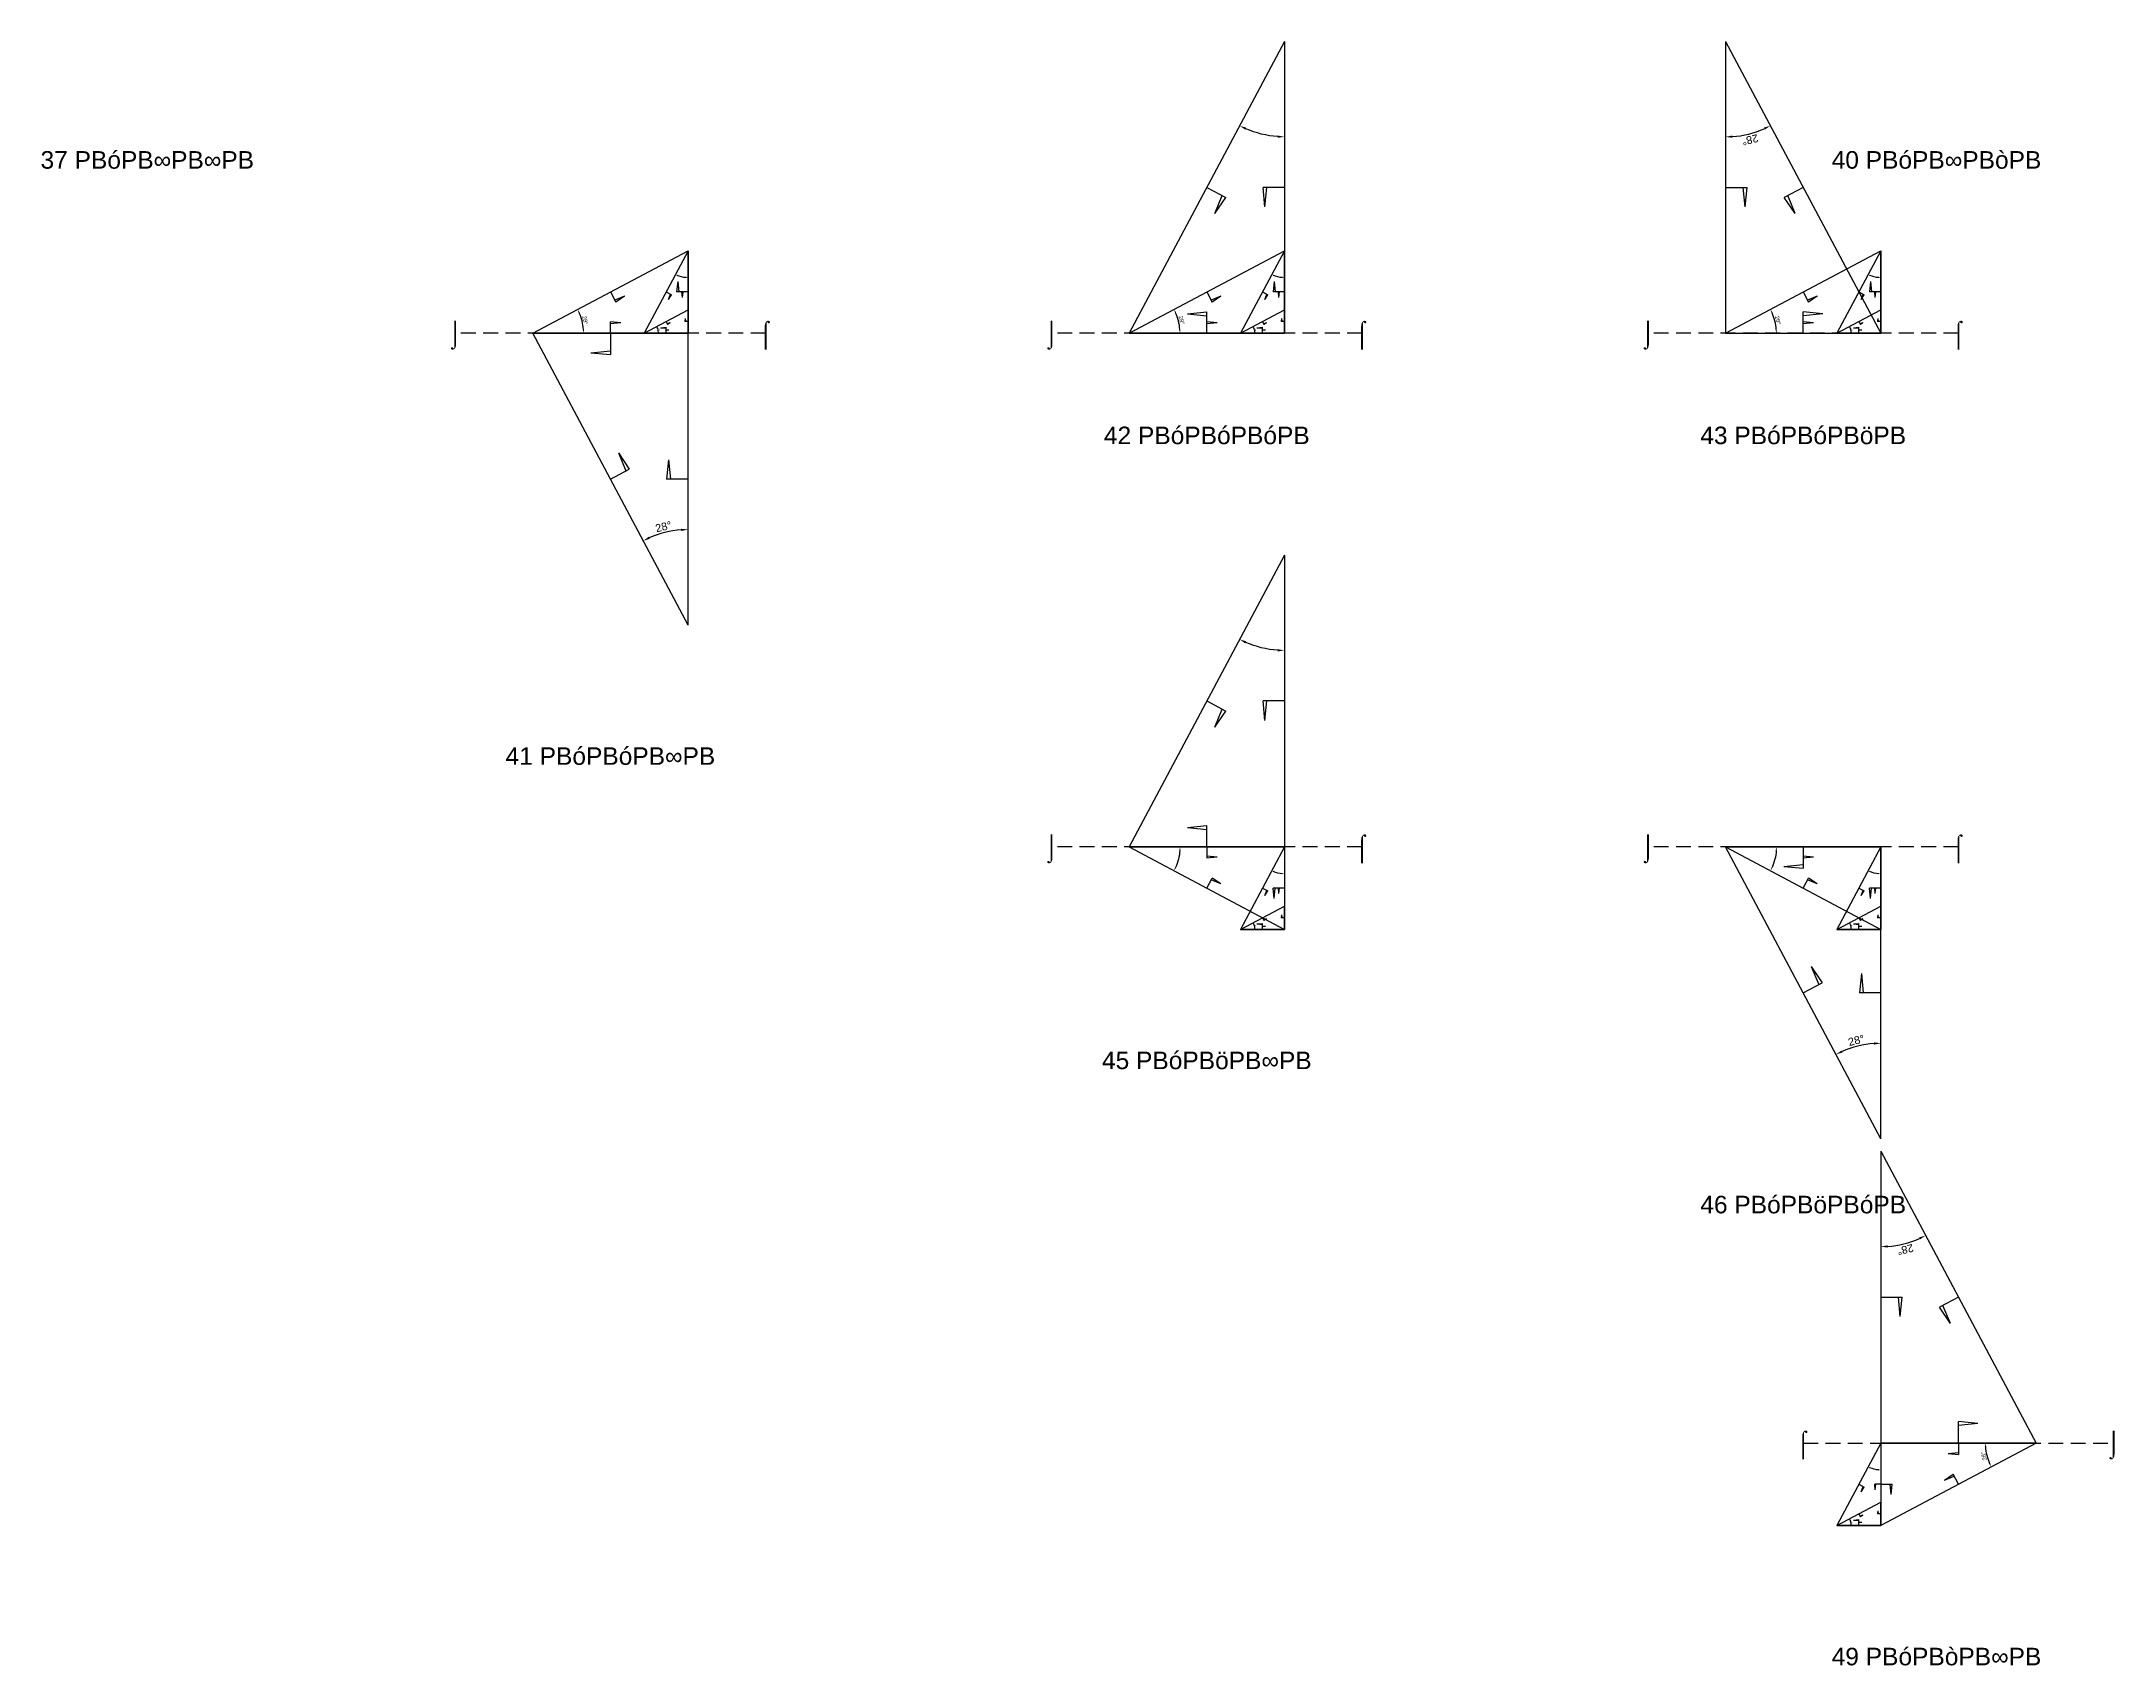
# Model space of a CAD drawing. Header units: millimetres. Extents: x 119083 to 3119777, y -5668141 to 24518.
# Drawn here: x 332627 to 1041248, y -3497006 to -2941611 of the extents above; entities that cross this region are included whole.
import ezdxf
from ezdxf.enums import TextEntityAlignment as Align

# ---------------------------------------------------------------- set-up
doc = ezdxf.new("R2010")
doc.units = ezdxf.units.MM
doc.header["$PDMODE"] = 35
doc.linetypes.add('DASHED', pattern=[19.05, 12.7, -6.35])
for name, color, linetype in [('BASE', 170, 'Continuous'), ('HYPOTENUSE', 20, 'Continuous'), ('PERPENDICULAR', 90, 'Continuous')]:
    doc.layers.add(name, color=color, linetype=linetype)
doc.styles.add('Arial', font='arial_0.ttf')
doc.dimstyles.new('ISO-25', dxfattribs={"dimtxt": 250, "dimasz": 100, "dimexe": 1.25, "dimexo": 0.625, "dimgap": 100, "dimtad": 1, "dimdec": 0, "dimtxsty": 'Arial', "dimcen": 2.5, "dimadec": 0, "dimazin": 0, "dimtfac": 1, "dimtdec": 0, "dimtmove": 0, "dimatfit": 3, "dimfxl": 1, "dimarcsym": 0})

# ---------------------------------------------------------------- blocks, each defined once
blk = doc.blocks.new('*D9')
at = {"color": 0, "lineweight": -2, "ltscale": 100, "transparency": 16777216}
blk.add_arc((0, 0), 4906, 4.08845, 23.91155, dxfattribs=at)
at = {"color": 0, "ltscale": 100, "transparency": 16777216}
for points in [[(4432, 1963), (4537, 2014), (4332, 2303)], [(4952, 352), (4835, 348), (4906, 0)]]:
    blk.add_solid(points, dxfattribs=at)
at = {"layer": 'Defpoints', "color": 0, "ltscale": 100, "transparency": 16777216}
for p in [(15000, 7976), (0, 0), (0, 0), (4841, 796), (15000, 0)]:
    blk.add_point(p, dxfattribs=at)
at = {"color": 0, "ltscale": 100, "transparency": 16777216, "insert": (5055, 1260), "char_height": 400, "attachment_point": 5, "rotation": 284, "style": 'Arial'}
blk.add_mtext('28°', dxfattribs=at)
blk = doc.blocks.new('SanjoyNathGeometrifyingTrigonometryFundamentalLockedSet')
at = {"color": 114, "linetype": 'DASHED', "ltscale": 100, "true_color": 0x139b48}
for p, q in [((14000, 4987.8), (13900, 3987.8)), ((14000, 4987.8), (14100, 3987.8)), ((15000, 3987.8), (13900, 3987.8))]:
    blk.add_line(p, q, dxfattribs=at)
at = {"color": 242, "linetype": 'DASHED', "ltscale": 100, "true_color": 0xcd2027}
for p, q in [((7500, 3987.8), (8016.4, 3016.6)), ((8852.4, 3574.3), (7922.5, 3193.2)), ((8852.4, 3574.3), (8016.4, 3016.6))]:
    blk.add_line(p, q, dxfattribs=at)
at = {"color": 159, "linetype": 'DASHED', "ltscale": 100, "true_color": 0x22346e}
for p, q in [((7500, 0), (7500, 1100)), ((8500, 1000), (7500, 1100)), ((8500, 1000), (7500, 900))]:
    blk.add_line(p, q, dxfattribs=at)
at = {"layer": 'BASE'}
blk.add_line((0, 0), (15000, 0), dxfattribs=at)
at = {"layer": 'HYPOTENUSE'}
blk.add_line((0, 0), (15000, 7975.6), dxfattribs=at)
at = {"layer": 'PERPENDICULAR'}
blk.add_line((15000, 0), (15000, 7975.6), dxfattribs=at)
at = {"color": 4, "ltscale": 100}
dim = blk.add_angular_dim_2l(base=(4841, 795.6), line1=((0, 0), (15000, 0)), line2=((0, 0), (15000, 7975.6)), dimstyle='ISO-25', override={"dimtxt": 400, "dimasz": 350, "dimgap": 100}, dxfattribs=at)
dim.commit()
dim.dimension.update_dxf_attribs({"geometry": '*D9', "text_midpoint": (5055.4, 1260.5)})

msp = doc.modelspace()

# ---------------------------------------------------------------- linework, layer by layer
at = {"linetype": 'DASHED', "ltscale": 400}
for p, q in [((580161, -3041397), (474047, -3041397)), ((784024, -3041397), (677910, -3041397)), ((987887, -3041397), (881773, -3041397)), ((784024, -3217049), (677910, -3217049)), ((987887, -3217049), (881773, -3217049)), ((934830, -3420911), (1040944, -3420911))]:
    msp.add_line(p, q, dxfattribs=at)

# ---------------------------------------------------------------- block references
at = {"linetype": 'DASHED', "ltscale": 100}
for p, xscale, yscale, zscale, rotation in [((757496, -2941611), -6.652377834264326, 6.652377834264326, 6.652377834264326, 90), ((908301, -2941611), 6.652377834264326, 6.652377834264326, 6.652377834264326, 270), ((553633, -3013186), -1.880726465346331, 1.880726465346331, 1.880726465346331, 90), ((757496, -3013186), -1.880726465346331, 1.880726465346331, 1.880726465346331, 90), ((961358, -3013186), -1.880726465346331, 1.880726465346331, 1.880726465346331, 90), ((553633, -3141183), 6.652377834264326, 6.652377834264326, 6.652377834264326, 90), ((757496, -3117263), -6.652377834264326, 6.652377834264326, 6.652377834264326, 90), ((704439, -3217049), -3.537132037454102, 3.537132037454102, 3.537132037454102, 180), ((757496, -3217049), -1.880726465346331, 1.880726465346331, 1.880726465346331, 90), ((908301, -3217049), -3.537132037454102, 3.537132037454102, 3.537132037454102, 180), ((961358, -3316834), 6.652377834264326, 6.652377834264326, 6.652377834264326, 90), ((961358, -3217049), -1.880726465346331, 1.880726465346331, 1.880726465346331, 90), ((961358, -3321126), 6.652377834264326, 6.652377834264326, 6.652377834264326, 270), ((961358, -3420911), -1.880726465346331, 1.880726465346331, 1.880726465346331, 90), ((1014415, -3420911), 3.537132037454102, 3.537132037454102, 3.537132037454102, 180)]:
    msp.add_blockref('SanjoyNathGeometrifyingTrigonometryFundamentalLockedSet', p, dxfattribs=dict(at, xscale=xscale, yscale=yscale, zscale=zscale, rotation=rotation))
at = {"linetype": 'DASHED', "ltscale": 100, "xscale": 3.537132037454102, "yscale": 3.537132037454102, "zscale": 3.537132037454102}
for p in [(500576, -3041397), (704439, -3041397), (908301, -3041397)]:
    msp.add_blockref('SanjoyNathGeometrifyingTrigonometryFundamentalLockedSet', p, dxfattribs=at)
at = {"linetype": 'DASHED'}
for p in [(538633, -3041397), (742496, -3041397), (946358, -3041397), (742496, -3245260), (946358, -3245260), (946358, -3449122)]:
    msp.add_blockref('SanjoyNathGeometrifyingTrigonometryFundamentalLockedSet', p, dxfattribs=at)

# ---------------------------------------------------------------- texts
at = {"linetype": 'DASHED', "ltscale": 100, "style": 'Arial'}
for s, p in [('37 PBóPB∞PB∞PB', (368799, -2982119)), ('40 PBóPB∞PBòPB', (980387, -2982119)), ('⌡', (474047, -3041397)), ('⌠', (580161, -3041397)), ('⌡', (677910, -3041397)), ('⌠', (784024, -3041397)), ('⌡', (881773, -3041397)), ('⌠', (987887, -3041397)), ('42 PBóPBóPBóPB', (730967, -3076322)), ('43 PBóPBóPBöPB', (934830, -3076322)), ('41 PBóPBóPB∞PB', (527104, -3185981)), ('⌡', (677910, -3217049)), ('⌠', (784024, -3217049)), ('⌡', (881773, -3217049)), ('⌠', (987887, -3217049)), ('45 PBóPBöPB∞PB', (730967, -3290058)), ('46 PBóPBöPBóPB', (934830, -3339359)), ('⌠', (934830, -3420911)), ('⌡', (1040944, -3420911)), ('49 PBóPBòPB∞PB', (980387, -3493921))]:
    msp.add_text(s, height=6000, dxfattribs=at).set_placement(p, align=Align.MIDDLE_CENTER)

doc.saveas('drawing.dxf')
